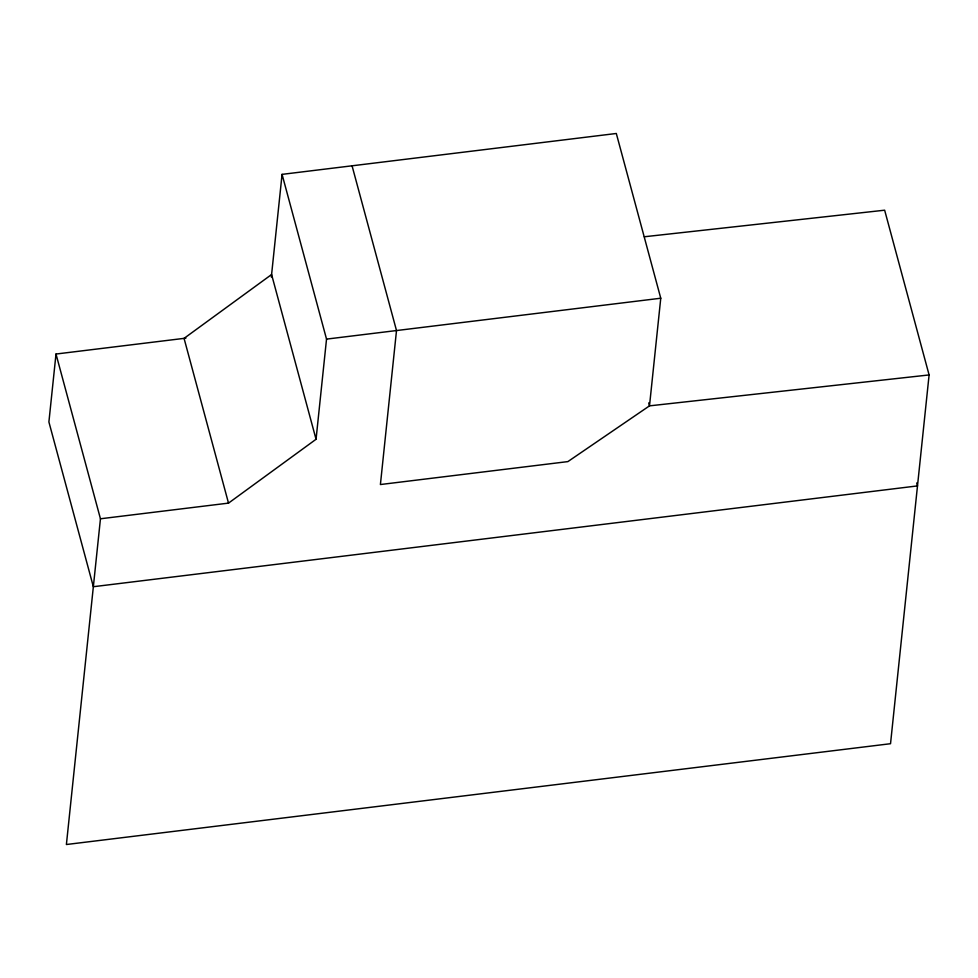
<?xml version="1.0" encoding="UTF-8"?>
<svg xmlns="http://www.w3.org/2000/svg" width="978" height="978" viewBox="0 0 978 978"><rect width="100%" height="100%" fill="white"/><g stroke="black" fill="none" stroke-linecap="round" stroke-linejoin="round"><path stroke-width="1.47" d="M185.906 338.144L56.003 354.036L48.9 421.97L93.35 586.714L917.498 485.907L916.704 482.961M56.003 354.036L100.453 518.78L66.394 844.515L890.53 743.708L929.1 374.941L884.65 210.197L644.343 236.762M271.334 277.018L282.067 174.365L616.311 133.485L660.761 298.229L649.502 405.858L567.888 461.604L380.405 484.538L396.506 330.552L352.056 165.808M100.453 518.78L228.51 503.12L316.053 439.269L326.53 339.109L282.067 174.365M326.53 339.109L660.761 298.229M929.1 374.941L649.502 405.858L648.707 402.912M316.053 439.269L271.591 274.525L184.06 338.376L228.51 503.12"/></g></svg>
